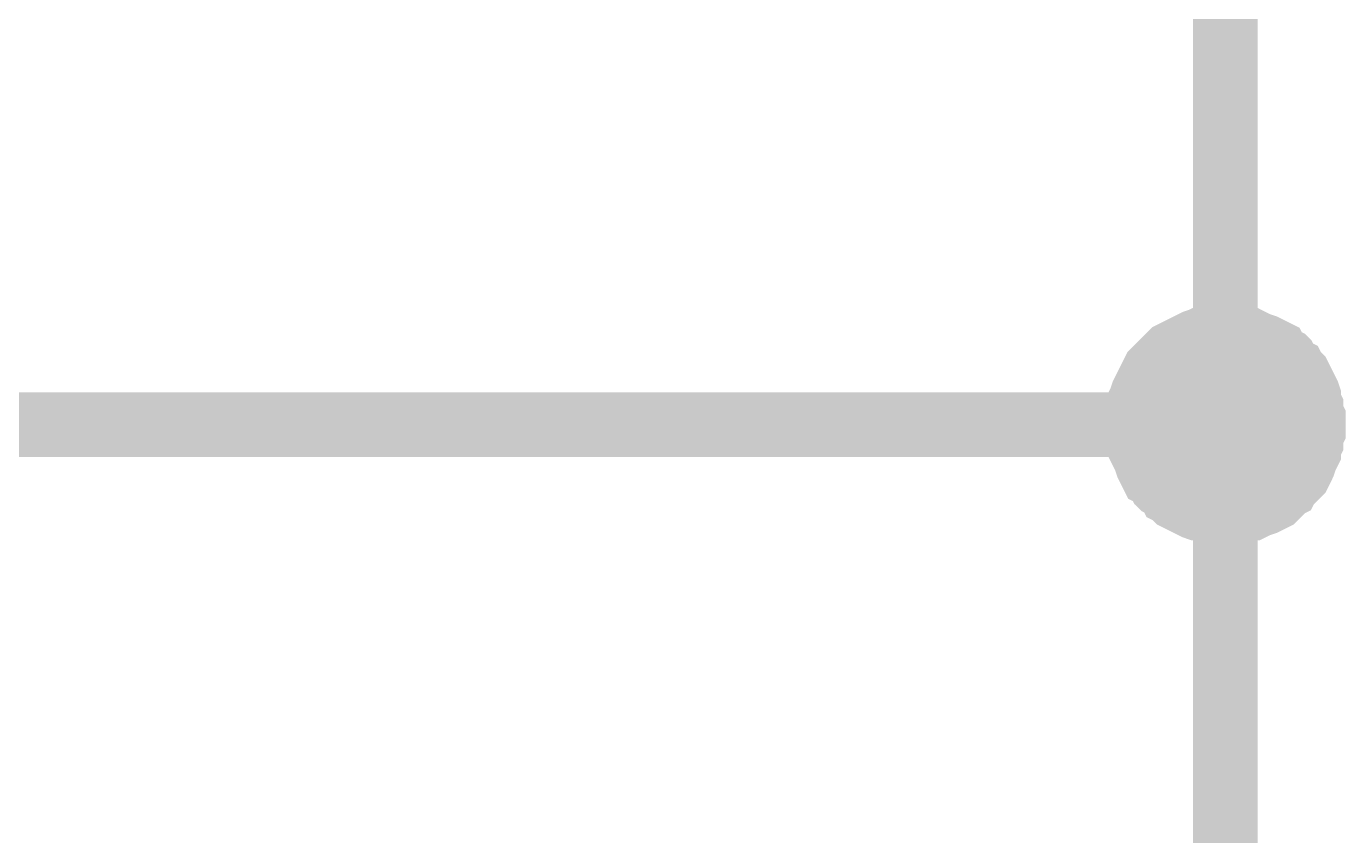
# Model space of a CAD drawing. Header units: millimetres. Extents: x 0 to 594, y 0 to 420.
# Drawn here: x 319.83 to 325.94, y 116.55 to 120.3 of the extents above; entities that cross this region are included whole.
import ezdxf

# ---------------------------------------------------------------- set-up
doc = ezdxf.new("R2010")
doc.units = ezdxf.units.MM
doc.layers.add('Sheet', color=255, linetype='Continuous')

msp = doc.modelspace()

# ---------------------------------------------------------------- linework, layer by layer
at = {"layer": 'Sheet', "color": 0}
for points, const_width in [([(325.3835, 118.4518), (325.3835, 120.9918)], 0.2997), ([(324.8755, 118.4518), (324.8755, 118.4835), (324.8755, 118.5047), (324.8861, 118.5259), (324.8861, 118.5576), (324.8861, 118.5788), (324.8967, 118.5999), (324.9072, 118.6317), (324.9178, 118.6529), (324.9284, 118.674), (324.939, 118.6952), (324.9496, 118.7164), (324.9602, 118.7375), (324.9707, 118.7587), (324.9919, 118.7799), (325.0025, 118.7904), (325.0237, 118.8116), (325.0448, 118.8328), (325.0554, 118.8434), (325.0766, 118.8645), (325.0977, 118.8751), (325.1189, 118.8857), (325.1401, 118.8963), (325.1612, 118.9069), (325.1824, 118.9174), (325.2036, 118.928), (325.2353, 118.9386), (325.2565, 118.9492), (325.2777, 118.9492), (325.3094, 118.9492), (325.3306, 118.9598), (325.3517, 118.9598), (325.3835, 118.9598)], 0.0991), ([(324.8755, 118.4518), (324.8755, 118.4835), (324.8755, 118.5047), (324.8861, 118.5259), (324.8861, 118.5576), (324.8861, 118.5788), (324.8967, 118.5999), (324.9072, 118.6317), (324.9178, 118.6529), (324.9284, 118.674), (324.939, 118.6952), (324.9496, 118.7164), (324.9602, 118.7375), (324.9707, 118.7587), (324.9919, 118.7799), (325.0025, 118.7904), (325.0237, 118.8116), (325.0448, 118.8328), (325.0554, 118.8434), (325.0766, 118.8645), (325.0977, 118.8751), (325.1189, 118.8857), (325.1401, 118.8963), (325.1612, 118.9069), (325.1824, 118.9174), (325.2036, 118.928), (325.2353, 118.9386), (325.2565, 118.9492), (325.2777, 118.9492), (325.3094, 118.9492), (325.3306, 118.9598), (325.3517, 118.9598), (325.3835, 118.9598)], 0.0991), ([(324.8755, 118.4518), (324.8755, 118.4835), (324.8755, 118.5047), (324.8861, 118.5259), (324.8861, 118.5576), (324.8861, 118.5788), (324.8967, 118.5999), (324.9072, 118.6317), (324.9178, 118.6529), (324.9284, 118.674), (324.939, 118.6952), (324.9496, 118.7164), (324.9602, 118.7375), (324.9707, 118.7587), (324.9919, 118.7799), (325.0025, 118.7904), (325.0237, 118.8116), (325.0448, 118.8328), (325.0554, 118.8434), (325.0766, 118.8645), (325.0977, 118.8751), (325.1189, 118.8857), (325.1401, 118.8963), (325.1612, 118.9069), (325.1824, 118.9174), (325.2036, 118.928), (325.2353, 118.9386), (325.2565, 118.9492), (325.2777, 118.9492), (325.3094, 118.9492), (325.3306, 118.9598), (325.3517, 118.9598), (325.3835, 118.9598)], 0.0991), ([(324.8755, 118.4518), (324.8755, 118.4835), (324.8755, 118.5047), (324.8861, 118.5259), (324.8861, 118.5576), (324.8861, 118.5788), (324.8967, 118.5999), (324.9072, 118.6317), (324.9178, 118.6529), (324.9284, 118.674), (324.939, 118.6952), (324.9496, 118.7164), (324.9602, 118.7375), (324.9707, 118.7587), (324.9919, 118.7799), (325.0025, 118.7904), (325.0237, 118.8116), (325.0448, 118.8328), (325.0554, 118.8434), (325.0766, 118.8645), (325.0977, 118.8751), (325.1189, 118.8857), (325.1401, 118.8963), (325.1612, 118.9069), (325.1824, 118.9174), (325.2036, 118.928), (325.2353, 118.9386), (325.2565, 118.9492), (325.2777, 118.9492), (325.3094, 118.9492), (325.3306, 118.9598), (325.3517, 118.9598), (325.3835, 118.9598)], 0.0991), ([(324.8755, 118.4518), (324.8755, 118.4835), (324.8755, 118.5047), (324.8861, 118.5259), (324.8861, 118.5576), (324.8861, 118.5788), (324.8967, 118.5999), (324.9072, 118.6317), (324.9178, 118.6529), (324.9284, 118.674), (324.939, 118.6952), (324.9496, 118.7164), (324.9602, 118.7375), (324.9707, 118.7587), (324.9919, 118.7799), (325.0025, 118.7904), (325.0237, 118.8116), (325.0448, 118.8328), (325.0554, 118.8434), (325.0766, 118.8645), (325.0977, 118.8751), (325.1189, 118.8857), (325.1401, 118.8963), (325.1612, 118.9069), (325.1824, 118.9174), (325.2036, 118.928), (325.2353, 118.9386), (325.2565, 118.9492), (325.2777, 118.9492), (325.3094, 118.9492), (325.3306, 118.9598), (325.3517, 118.9598), (325.3835, 118.9598)], 0.0991), ([(324.8755, 118.4518), (324.8755, 118.4835), (324.8755, 118.5047), (324.8861, 118.5259), (324.8861, 118.5576), (324.8861, 118.5788), (324.8967, 118.5999), (324.9072, 118.6317), (324.9178, 118.6529), (324.9284, 118.674), (324.939, 118.6952), (324.9496, 118.7164), (324.9602, 118.7375), (324.9707, 118.7587), (324.9919, 118.7799), (325.0025, 118.7904), (325.0237, 118.8116), (325.0448, 118.8328), (325.0554, 118.8434), (325.0766, 118.8645), (325.0977, 118.8751), (325.1189, 118.8857), (325.1401, 118.8963), (325.1612, 118.9069), (325.1824, 118.9174), (325.2036, 118.928), (325.2353, 118.9386), (325.2565, 118.9492), (325.2777, 118.9492), (325.3094, 118.9492), (325.3306, 118.9598), (325.3517, 118.9598), (325.3835, 118.9598)], 0.0991), ([(324.8755, 118.4518), (324.8755, 118.4835), (324.8755, 118.5047), (324.8861, 118.5259), (324.8861, 118.5576), (324.8861, 118.5788), (324.8967, 118.5999), (324.9072, 118.6317), (324.9178, 118.6529), (324.9284, 118.674), (324.939, 118.6952), (324.9496, 118.7164), (324.9602, 118.7375), (324.9707, 118.7587), (324.9919, 118.7799), (325.0025, 118.7904), (325.0237, 118.8116), (325.0448, 118.8328), (325.0554, 118.8434), (325.0766, 118.8645), (325.0977, 118.8751), (325.1189, 118.8857), (325.1401, 118.8963), (325.1612, 118.9069), (325.1824, 118.9174), (325.2036, 118.928), (325.2353, 118.9386), (325.2565, 118.9492), (325.2777, 118.9492), (325.3094, 118.9492), (325.3306, 118.9598), (325.3517, 118.9598), (325.3835, 118.9598)], 0.0991), ([(324.8755, 118.4518), (324.8755, 118.4835), (324.8755, 118.5047), (324.8861, 118.5259), (324.8861, 118.5576), (324.8861, 118.5788), (324.8967, 118.5999), (324.9072, 118.6317), (324.9178, 118.6529), (324.9284, 118.674), (324.939, 118.6952), (324.9496, 118.7164), (324.9602, 118.7375), (324.9707, 118.7587), (324.9919, 118.7799), (325.0025, 118.7904), (325.0237, 118.8116), (325.0448, 118.8328), (325.0554, 118.8434), (325.0766, 118.8645), (325.0977, 118.8751), (325.1189, 118.8857), (325.1401, 118.8963), (325.1612, 118.9069), (325.1824, 118.9174), (325.2036, 118.928), (325.2353, 118.9386), (325.2565, 118.9492), (325.2777, 118.9492), (325.3094, 118.9492), (325.3306, 118.9598), (325.3517, 118.9598), (325.3835, 118.9598)], 0.0991), ([(325.3835, 118.9598), (325.3835, 118.9598)], 0.0991), ([(325.3835, 118.9598), (325.4046, 118.9598), (325.4364, 118.9598), (325.4576, 118.9492), (325.4893, 118.9492), (325.5105, 118.9492), (325.5316, 118.9386), (325.5528, 118.928), (325.574, 118.9174), (325.6057, 118.9069), (325.6269, 118.8963), (325.6481, 118.8857), (325.6692, 118.8751), (325.6904, 118.8645), (325.701, 118.8434), (325.7221, 118.8328), (325.7433, 118.8116), (325.7539, 118.7904), (325.7751, 118.7799), (325.7856, 118.7587), (325.8068, 118.7375), (325.8174, 118.7164), (325.828, 118.6952), (325.8385, 118.674), (325.8491, 118.6529), (325.8597, 118.6317), (325.8703, 118.5999), (325.8703, 118.5788), (325.8809, 118.5576), (325.8809, 118.5259), (325.8915, 118.5047), (325.8915, 118.4835), (325.8915, 118.4518)], 0.0991), ([(325.3835, 118.9598), (325.3835, 118.9598)], 0.0991), ([(325.3835, 118.9598), (325.4046, 118.9598), (325.4364, 118.9598), (325.4576, 118.9492), (325.4893, 118.9492), (325.5105, 118.9492), (325.5316, 118.9386), (325.5528, 118.928), (325.574, 118.9174), (325.6057, 118.9069), (325.6269, 118.8963), (325.6481, 118.8857), (325.6692, 118.8751), (325.6904, 118.8645), (325.701, 118.8434), (325.7221, 118.8328), (325.7433, 118.8116), (325.7539, 118.7904), (325.7751, 118.7799), (325.7856, 118.7587), (325.8068, 118.7375), (325.8174, 118.7164), (325.828, 118.6952), (325.8385, 118.674), (325.8491, 118.6529), (325.8597, 118.6317), (325.8703, 118.5999), (325.8703, 118.5788), (325.8809, 118.5576), (325.8809, 118.5259), (325.8915, 118.5047), (325.8915, 118.4835), (325.8915, 118.4518)], 0.0991), ([(325.3835, 118.9598), (325.3835, 118.9598)], 0.0991), ([(325.3835, 118.9598), (325.4046, 118.9598), (325.4364, 118.9598), (325.4576, 118.9492), (325.4893, 118.9492), (325.5105, 118.9492), (325.5316, 118.9386), (325.5528, 118.928), (325.574, 118.9174), (325.6057, 118.9069), (325.6269, 118.8963), (325.6481, 118.8857), (325.6692, 118.8751), (325.6904, 118.8645), (325.701, 118.8434), (325.7221, 118.8328), (325.7433, 118.8116), (325.7539, 118.7904), (325.7751, 118.7799), (325.7856, 118.7587), (325.8068, 118.7375), (325.8174, 118.7164), (325.828, 118.6952), (325.8385, 118.674), (325.8491, 118.6529), (325.8597, 118.6317), (325.8703, 118.5999), (325.8703, 118.5788), (325.8809, 118.5576), (325.8809, 118.5259), (325.8915, 118.5047), (325.8915, 118.4835), (325.8915, 118.4518)], 0.0991), ([(325.3835, 118.9598), (325.3835, 118.9598)], 0.0991), ([(325.3835, 118.9598), (325.4046, 118.9598), (325.4364, 118.9598), (325.4576, 118.9492), (325.4893, 118.9492), (325.5105, 118.9492), (325.5316, 118.9386), (325.5528, 118.928), (325.574, 118.9174), (325.6057, 118.9069), (325.6269, 118.8963), (325.6481, 118.8857), (325.6692, 118.8751), (325.6904, 118.8645), (325.701, 118.8434), (325.7221, 118.8328), (325.7433, 118.8116), (325.7539, 118.7904), (325.7751, 118.7799), (325.7856, 118.7587), (325.8068, 118.7375), (325.8174, 118.7164), (325.828, 118.6952), (325.8385, 118.674), (325.8491, 118.6529), (325.8597, 118.6317), (325.8703, 118.5999), (325.8703, 118.5788), (325.8809, 118.5576), (325.8809, 118.5259), (325.8915, 118.5047), (325.8915, 118.4835), (325.8915, 118.4518)], 0.0991), ([(325.3835, 118.9598), (325.3835, 118.9598)], 0.0991), ([(325.3835, 118.9598), (325.4046, 118.9598), (325.4364, 118.9598), (325.4576, 118.9492), (325.4893, 118.9492), (325.5105, 118.9492), (325.5316, 118.9386), (325.5528, 118.928), (325.574, 118.9174), (325.6057, 118.9069), (325.6269, 118.8963), (325.6481, 118.8857), (325.6692, 118.8751), (325.6904, 118.8645), (325.701, 118.8434), (325.7221, 118.8328), (325.7433, 118.8116), (325.7539, 118.7904), (325.7751, 118.7799), (325.7856, 118.7587), (325.8068, 118.7375), (325.8174, 118.7164), (325.828, 118.6952), (325.8385, 118.674), (325.8491, 118.6529), (325.8597, 118.6317), (325.8703, 118.5999), (325.8703, 118.5788), (325.8809, 118.5576), (325.8809, 118.5259), (325.8915, 118.5047), (325.8915, 118.4835), (325.8915, 118.4518)], 0.0991), ([(325.3835, 118.9598), (325.3835, 118.9598)], 0.0991), ([(325.3835, 118.9598), (325.4046, 118.9598), (325.4364, 118.9598), (325.4576, 118.9492), (325.4893, 118.9492), (325.5105, 118.9492), (325.5316, 118.9386), (325.5528, 118.928), (325.574, 118.9174), (325.6057, 118.9069), (325.6269, 118.8963), (325.6481, 118.8857), (325.6692, 118.8751), (325.6904, 118.8645), (325.701, 118.8434), (325.7221, 118.8328), (325.7433, 118.8116), (325.7539, 118.7904), (325.7751, 118.7799), (325.7856, 118.7587), (325.8068, 118.7375), (325.8174, 118.7164), (325.828, 118.6952), (325.8385, 118.674), (325.8491, 118.6529), (325.8597, 118.6317), (325.8703, 118.5999), (325.8703, 118.5788), (325.8809, 118.5576), (325.8809, 118.5259), (325.8915, 118.5047), (325.8915, 118.4835), (325.8915, 118.4518)], 0.0991), ([(325.3835, 118.9598), (325.3835, 118.9598)], 0.0991), ([(325.3835, 118.9598), (325.4046, 118.9598), (325.4364, 118.9598), (325.4576, 118.9492), (325.4893, 118.9492), (325.5105, 118.9492), (325.5316, 118.9386), (325.5528, 118.928), (325.574, 118.9174), (325.6057, 118.9069), (325.6269, 118.8963), (325.6481, 118.8857), (325.6692, 118.8751), (325.6904, 118.8645), (325.701, 118.8434), (325.7221, 118.8328), (325.7433, 118.8116), (325.7539, 118.7904), (325.7751, 118.7799), (325.7856, 118.7587), (325.8068, 118.7375), (325.8174, 118.7164), (325.828, 118.6952), (325.8385, 118.674), (325.8491, 118.6529), (325.8597, 118.6317), (325.8703, 118.5999), (325.8703, 118.5788), (325.8809, 118.5576), (325.8809, 118.5259), (325.8915, 118.5047), (325.8915, 118.4835), (325.8915, 118.4518)], 0.0991), ([(325.3835, 118.9598), (325.3835, 118.9598)], 0.0991), ([(325.3835, 118.9598), (325.4046, 118.9598), (325.4364, 118.9598), (325.4576, 118.9492), (325.4893, 118.9492), (325.5105, 118.9492), (325.5316, 118.9386), (325.5528, 118.928), (325.574, 118.9174), (325.6057, 118.9069), (325.6269, 118.8963), (325.6481, 118.8857), (325.6692, 118.8751), (325.6904, 118.8645), (325.701, 118.8434), (325.7221, 118.8328), (325.7433, 118.8116), (325.7539, 118.7904), (325.7751, 118.7799), (325.7856, 118.7587), (325.8068, 118.7375), (325.8174, 118.7164), (325.828, 118.6952), (325.8385, 118.674), (325.8491, 118.6529), (325.8597, 118.6317), (325.8703, 118.5999), (325.8703, 118.5788), (325.8809, 118.5576), (325.8809, 118.5259), (325.8915, 118.5047), (325.8915, 118.4835), (325.8915, 118.4518)], 0.0991), ([(314.7582, 118.4518), (322.3779, 118.4518)], 0.2997), ([(322.3779, 118.4518), (325.3835, 118.4518), (325.3835, 115.9117)], 0.2997), ([(325.3835, 117.9438), (325.3517, 117.9438), (325.3306, 117.9438), (325.3094, 117.9543), (325.2777, 117.9543), (325.2565, 117.9649), (325.2353, 117.9649), (325.2036, 117.9755), (325.1824, 117.9861), (325.1612, 117.9967), (325.1401, 118.0073), (325.1189, 118.0178), (325.0977, 118.0284), (325.0766, 118.0496), (325.0554, 118.0602), (325.0448, 118.0813), (325.0237, 118.0919), (325.0025, 118.1131), (324.9919, 118.1343), (324.9707, 118.1448), (324.9602, 118.166), (324.9496, 118.1872), (324.939, 118.2083), (324.9284, 118.2295), (324.9178, 118.2613), (324.9072, 118.2824), (324.8967, 118.3036), (324.8861, 118.3248), (324.8861, 118.3459), (324.8861, 118.3777), (324.8755, 118.3989), (324.8755, 118.4306), (324.8755, 118.4518)], 0.0991), ([(324.8755, 118.4518), (324.8755, 118.4518)], 0.0991), ([(325.3835, 117.9438), (325.3517, 117.9438), (325.3306, 117.9438), (325.3094, 117.9543), (325.2777, 117.9543), (325.2565, 117.9649), (325.2353, 117.9649), (325.2036, 117.9755), (325.1824, 117.9861), (325.1612, 117.9967), (325.1401, 118.0073), (325.1189, 118.0178), (325.0977, 118.0284), (325.0766, 118.0496), (325.0554, 118.0602), (325.0448, 118.0813), (325.0237, 118.0919), (325.0025, 118.1131), (324.9919, 118.1343), (324.9707, 118.1448), (324.9602, 118.166), (324.9496, 118.1872), (324.939, 118.2083), (324.9284, 118.2295), (324.9178, 118.2613), (324.9072, 118.2824), (324.8967, 118.3036), (324.8861, 118.3248), (324.8861, 118.3459), (324.8861, 118.3777), (324.8755, 118.3989), (324.8755, 118.4306), (324.8755, 118.4518)], 0.0991), ([(324.8755, 118.4518), (324.8755, 118.4518)], 0.0991), ([(325.3835, 117.9438), (325.3517, 117.9438), (325.3306, 117.9438), (325.3094, 117.9543), (325.2777, 117.9543), (325.2565, 117.9649), (325.2353, 117.9649), (325.2036, 117.9755), (325.1824, 117.9861), (325.1612, 117.9967), (325.1401, 118.0073), (325.1189, 118.0178), (325.0977, 118.0284), (325.0766, 118.0496), (325.0554, 118.0602), (325.0448, 118.0813), (325.0237, 118.0919), (325.0025, 118.1131), (324.9919, 118.1343), (324.9707, 118.1448), (324.9602, 118.166), (324.9496, 118.1872), (324.939, 118.2083), (324.9284, 118.2295), (324.9178, 118.2613), (324.9072, 118.2824), (324.8967, 118.3036), (324.8861, 118.3248), (324.8861, 118.3459), (324.8861, 118.3777), (324.8755, 118.3989), (324.8755, 118.4306), (324.8755, 118.4518)], 0.0991), ([(324.8755, 118.4518), (324.8755, 118.4518)], 0.0991), ([(325.3835, 117.9438), (325.3517, 117.9438), (325.3306, 117.9438), (325.3094, 117.9543), (325.2777, 117.9543), (325.2565, 117.9649), (325.2353, 117.9649), (325.2036, 117.9755), (325.1824, 117.9861), (325.1612, 117.9967), (325.1401, 118.0073), (325.1189, 118.0178), (325.0977, 118.0284), (325.0766, 118.0496), (325.0554, 118.0602), (325.0448, 118.0813), (325.0237, 118.0919), (325.0025, 118.1131), (324.9919, 118.1343), (324.9707, 118.1448), (324.9602, 118.166), (324.9496, 118.1872), (324.939, 118.2083), (324.9284, 118.2295), (324.9178, 118.2613), (324.9072, 118.2824), (324.8967, 118.3036), (324.8861, 118.3248), (324.8861, 118.3459), (324.8861, 118.3777), (324.8755, 118.3989), (324.8755, 118.4306), (324.8755, 118.4518)], 0.0991), ([(324.8755, 118.4518), (324.8755, 118.4518)], 0.0991), ([(325.3835, 117.9438), (325.3517, 117.9438), (325.3306, 117.9438), (325.3094, 117.9543), (325.2777, 117.9543), (325.2565, 117.9649), (325.2353, 117.9649), (325.2036, 117.9755), (325.1824, 117.9861), (325.1612, 117.9967), (325.1401, 118.0073), (325.1189, 118.0178), (325.0977, 118.0284), (325.0766, 118.0496), (325.0554, 118.0602), (325.0448, 118.0813), (325.0237, 118.0919), (325.0025, 118.1131), (324.9919, 118.1343), (324.9707, 118.1448), (324.9602, 118.166), (324.9496, 118.1872), (324.939, 118.2083), (324.9284, 118.2295), (324.9178, 118.2613), (324.9072, 118.2824), (324.8967, 118.3036), (324.8861, 118.3248), (324.8861, 118.3459), (324.8861, 118.3777), (324.8755, 118.3989), (324.8755, 118.4306), (324.8755, 118.4518)], 0.0991), ([(324.8755, 118.4518), (324.8755, 118.4518)], 0.0991), ([(325.3835, 117.9438), (325.3517, 117.9438), (325.3306, 117.9438), (325.3094, 117.9543), (325.2777, 117.9543), (325.2565, 117.9649), (325.2353, 117.9649), (325.2036, 117.9755), (325.1824, 117.9861), (325.1612, 117.9967), (325.1401, 118.0073), (325.1189, 118.0178), (325.0977, 118.0284), (325.0766, 118.0496), (325.0554, 118.0602), (325.0448, 118.0813), (325.0237, 118.0919), (325.0025, 118.1131), (324.9919, 118.1343), (324.9707, 118.1448), (324.9602, 118.166), (324.9496, 118.1872), (324.939, 118.2083), (324.9284, 118.2295), (324.9178, 118.2613), (324.9072, 118.2824), (324.8967, 118.3036), (324.8861, 118.3248), (324.8861, 118.3459), (324.8861, 118.3777), (324.8755, 118.3989), (324.8755, 118.4306), (324.8755, 118.4518)], 0.0991), ([(324.8755, 118.4518), (324.8755, 118.4518)], 0.0991), ([(325.3835, 117.9438), (325.3517, 117.9438), (325.3306, 117.9438), (325.3094, 117.9543), (325.2777, 117.9543), (325.2565, 117.9649), (325.2353, 117.9649), (325.2036, 117.9755), (325.1824, 117.9861), (325.1612, 117.9967), (325.1401, 118.0073), (325.1189, 118.0178), (325.0977, 118.0284), (325.0766, 118.0496), (325.0554, 118.0602), (325.0448, 118.0813), (325.0237, 118.0919), (325.0025, 118.1131), (324.9919, 118.1343), (324.9707, 118.1448), (324.9602, 118.166), (324.9496, 118.1872), (324.939, 118.2083), (324.9284, 118.2295), (324.9178, 118.2613), (324.9072, 118.2824), (324.8967, 118.3036), (324.8861, 118.3248), (324.8861, 118.3459), (324.8861, 118.3777), (324.8755, 118.3989), (324.8755, 118.4306), (324.8755, 118.4518)], 0.0991), ([(324.8755, 118.4518), (324.8755, 118.4518)], 0.0991), ([(325.3835, 117.9438), (325.3517, 117.9438), (325.3306, 117.9438), (325.3094, 117.9543), (325.2777, 117.9543), (325.2565, 117.9649), (325.2353, 117.9649), (325.2036, 117.9755), (325.1824, 117.9861), (325.1612, 117.9967), (325.1401, 118.0073), (325.1189, 118.0178), (325.0977, 118.0284), (325.0766, 118.0496), (325.0554, 118.0602), (325.0448, 118.0813), (325.0237, 118.0919), (325.0025, 118.1131), (324.9919, 118.1343), (324.9707, 118.1448), (324.9602, 118.166), (324.9496, 118.1872), (324.939, 118.2083), (324.9284, 118.2295), (324.9178, 118.2613), (324.9072, 118.2824), (324.8967, 118.3036), (324.8861, 118.3248), (324.8861, 118.3459), (324.8861, 118.3777), (324.8755, 118.3989), (324.8755, 118.4306), (324.8755, 118.4518)], 0.0991), ([(324.8755, 118.4518), (324.8755, 118.4518)], 0.0991), ([(325.8915, 118.4518), (325.8915, 118.4306), (325.8915, 118.3989), (325.8809, 118.3777), (325.8809, 118.3459), (325.8703, 118.3248), (325.8703, 118.3036), (325.8597, 118.2824), (325.8491, 118.2613), (325.8385, 118.2295), (325.828, 118.2083), (325.8174, 118.1872), (325.8068, 118.166), (325.7856, 118.1448), (325.7751, 118.1343), (325.7539, 118.1131), (325.7433, 118.0919), (325.7221, 118.0813), (325.701, 118.0602), (325.6904, 118.0496), (325.6692, 118.0284), (325.6481, 118.0178), (325.6269, 118.0073), (325.6057, 117.9967), (325.574, 117.9861), (325.5528, 117.9755), (325.5316, 117.9649), (325.5105, 117.9649), (325.4893, 117.9543), (325.4576, 117.9543), (325.4364, 117.9438), (325.4046, 117.9438), (325.3835, 117.9438)], 0.0991), ([(325.8915, 118.4518), (325.8915, 118.4306), (325.8915, 118.3989), (325.8809, 118.3777), (325.8809, 118.3459), (325.8703, 118.3248), (325.8703, 118.3036), (325.8597, 118.2824), (325.8491, 118.2613), (325.8385, 118.2295), (325.828, 118.2083), (325.8174, 118.1872), (325.8068, 118.166), (325.7856, 118.1448), (325.7751, 118.1343), (325.7539, 118.1131), (325.7433, 118.0919), (325.7221, 118.0813), (325.701, 118.0602), (325.6904, 118.0496), (325.6692, 118.0284), (325.6481, 118.0178), (325.6269, 118.0073), (325.6057, 117.9967), (325.574, 117.9861), (325.5528, 117.9755), (325.5316, 117.9649), (325.5105, 117.9649), (325.4893, 117.9543), (325.4576, 117.9543), (325.4364, 117.9438), (325.4046, 117.9438), (325.3835, 117.9438)], 0.0991), ([(325.8915, 118.4518), (325.8915, 118.4306), (325.8915, 118.3989), (325.8809, 118.3777), (325.8809, 118.3459), (325.8703, 118.3248), (325.8703, 118.3036), (325.8597, 118.2824), (325.8491, 118.2613), (325.8385, 118.2295), (325.828, 118.2083), (325.8174, 118.1872), (325.8068, 118.166), (325.7856, 118.1448), (325.7751, 118.1343), (325.7539, 118.1131), (325.7433, 118.0919), (325.7221, 118.0813), (325.701, 118.0602), (325.6904, 118.0496), (325.6692, 118.0284), (325.6481, 118.0178), (325.6269, 118.0073), (325.6057, 117.9967), (325.574, 117.9861), (325.5528, 117.9755), (325.5316, 117.9649), (325.5105, 117.9649), (325.4893, 117.9543), (325.4576, 117.9543), (325.4364, 117.9438), (325.4046, 117.9438), (325.3835, 117.9438)], 0.0991), ([(325.8915, 118.4518), (325.8915, 118.4306), (325.8915, 118.3989), (325.8809, 118.3777), (325.8809, 118.3459), (325.8703, 118.3248), (325.8703, 118.3036), (325.8597, 118.2824), (325.8491, 118.2613), (325.8385, 118.2295), (325.828, 118.2083), (325.8174, 118.1872), (325.8068, 118.166), (325.7856, 118.1448), (325.7751, 118.1343), (325.7539, 118.1131), (325.7433, 118.0919), (325.7221, 118.0813), (325.701, 118.0602), (325.6904, 118.0496), (325.6692, 118.0284), (325.6481, 118.0178), (325.6269, 118.0073), (325.6057, 117.9967), (325.574, 117.9861), (325.5528, 117.9755), (325.5316, 117.9649), (325.5105, 117.9649), (325.4893, 117.9543), (325.4576, 117.9543), (325.4364, 117.9438), (325.4046, 117.9438), (325.3835, 117.9438)], 0.0991), ([(325.8915, 118.4518), (325.8915, 118.4306), (325.8915, 118.3989), (325.8809, 118.3777), (325.8809, 118.3459), (325.8703, 118.3248), (325.8703, 118.3036), (325.8597, 118.2824), (325.8491, 118.2613), (325.8385, 118.2295), (325.828, 118.2083), (325.8174, 118.1872), (325.8068, 118.166), (325.7856, 118.1448), (325.7751, 118.1343), (325.7539, 118.1131), (325.7433, 118.0919), (325.7221, 118.0813), (325.701, 118.0602), (325.6904, 118.0496), (325.6692, 118.0284), (325.6481, 118.0178), (325.6269, 118.0073), (325.6057, 117.9967), (325.574, 117.9861), (325.5528, 117.9755), (325.5316, 117.9649), (325.5105, 117.9649), (325.4893, 117.9543), (325.4576, 117.9543), (325.4364, 117.9438), (325.4046, 117.9438), (325.3835, 117.9438)], 0.0991), ([(325.8915, 118.4518), (325.8915, 118.4306), (325.8915, 118.3989), (325.8809, 118.3777), (325.8809, 118.3459), (325.8703, 118.3248), (325.8703, 118.3036), (325.8597, 118.2824), (325.8491, 118.2613), (325.8385, 118.2295), (325.828, 118.2083), (325.8174, 118.1872), (325.8068, 118.166), (325.7856, 118.1448), (325.7751, 118.1343), (325.7539, 118.1131), (325.7433, 118.0919), (325.7221, 118.0813), (325.701, 118.0602), (325.6904, 118.0496), (325.6692, 118.0284), (325.6481, 118.0178), (325.6269, 118.0073), (325.6057, 117.9967), (325.574, 117.9861), (325.5528, 117.9755), (325.5316, 117.9649), (325.5105, 117.9649), (325.4893, 117.9543), (325.4576, 117.9543), (325.4364, 117.9438), (325.4046, 117.9438), (325.3835, 117.9438)], 0.0991), ([(325.8915, 118.4518), (325.8915, 118.4306), (325.8915, 118.3989), (325.8809, 118.3777), (325.8809, 118.3459), (325.8703, 118.3248), (325.8703, 118.3036), (325.8597, 118.2824), (325.8491, 118.2613), (325.8385, 118.2295), (325.828, 118.2083), (325.8174, 118.1872), (325.8068, 118.166), (325.7856, 118.1448), (325.7751, 118.1343), (325.7539, 118.1131), (325.7433, 118.0919), (325.7221, 118.0813), (325.701, 118.0602), (325.6904, 118.0496), (325.6692, 118.0284), (325.6481, 118.0178), (325.6269, 118.0073), (325.6057, 117.9967), (325.574, 117.9861), (325.5528, 117.9755), (325.5316, 117.9649), (325.5105, 117.9649), (325.4893, 117.9543), (325.4576, 117.9543), (325.4364, 117.9438), (325.4046, 117.9438), (325.3835, 117.9438)], 0.0991), ([(325.8915, 118.4518), (325.8915, 118.4306), (325.8915, 118.3989), (325.8809, 118.3777), (325.8809, 118.3459), (325.8703, 118.3248), (325.8703, 118.3036), (325.8597, 118.2824), (325.8491, 118.2613), (325.8385, 118.2295), (325.828, 118.2083), (325.8174, 118.1872), (325.8068, 118.166), (325.7856, 118.1448), (325.7751, 118.1343), (325.7539, 118.1131), (325.7433, 118.0919), (325.7221, 118.0813), (325.701, 118.0602), (325.6904, 118.0496), (325.6692, 118.0284), (325.6481, 118.0178), (325.6269, 118.0073), (325.6057, 117.9967), (325.574, 117.9861), (325.5528, 117.9755), (325.5316, 117.9649), (325.5105, 117.9649), (325.4893, 117.9543), (325.4576, 117.9543), (325.4364, 117.9438), (325.4046, 117.9438), (325.3835, 117.9438)], 0.0991), ([(325.8915, 118.4518), (325.8915, 118.4518), (325.8915, 118.4518), (325.8915, 118.4518), (325.8915, 118.4518), (325.8915, 118.4518), (325.8915, 118.4518), (325.8915, 118.4518), (325.8915, 118.4518), (325.8915, 118.4518), (325.8915, 118.4518), (325.8915, 118.4518), (325.8915, 118.4518), (325.8915, 118.4518), (325.8915, 118.4518), (325.8915, 118.4518), (325.8915, 118.4518), (325.8915, 118.4518), (325.8915, 118.4518), (325.8915, 118.4518), (325.8915, 118.4518), (325.8915, 118.4518), (325.8915, 118.4518), (325.8915, 118.4518), (325.8915, 118.4518), (325.8915, 118.4518), (325.8915, 118.4518), (325.8915, 118.4518), (325.8915, 118.4518), (325.8915, 118.4518), (325.8915, 118.4518), (325.8915, 118.4518), (325.8915, 118.4518)], 0.0991), ([(325.8915, 118.4518), (325.8915, 118.4518)], 0.0991), ([(325.8915, 118.4518), (325.8915, 118.4518), (325.8915, 118.4518), (325.8915, 118.4518), (325.8915, 118.4518), (325.8915, 118.4518), (325.8915, 118.4518), (325.8915, 118.4518), (325.8915, 118.4518), (325.8915, 118.4518), (325.8915, 118.4518), (325.8915, 118.4518), (325.8915, 118.4518), (325.8915, 118.4518), (325.8915, 118.4518), (325.8915, 118.4518), (325.8915, 118.4518), (325.8915, 118.4518), (325.8915, 118.4518), (325.8915, 118.4518), (325.8915, 118.4518), (325.8915, 118.4518), (325.8915, 118.4518), (325.8915, 118.4518), (325.8915, 118.4518), (325.8915, 118.4518), (325.8915, 118.4518), (325.8915, 118.4518), (325.8915, 118.4518), (325.8915, 118.4518), (325.8915, 118.4518), (325.8915, 118.4518), (325.8915, 118.4518)], 0.0991), ([(325.8915, 118.4518), (325.8915, 118.4518)], 0.0991), ([(325.8915, 118.4518), (325.8915, 118.4518), (325.8915, 118.4518), (325.8915, 118.4518), (325.8915, 118.4518), (325.8915, 118.4518), (325.8915, 118.4518), (325.8915, 118.4518), (325.8915, 118.4518), (325.8915, 118.4518), (325.8915, 118.4518), (325.8915, 118.4518), (325.8915, 118.4518), (325.8915, 118.4518), (325.8915, 118.4518), (325.8915, 118.4518), (325.8915, 118.4518), (325.8915, 118.4518), (325.8915, 118.4518), (325.8915, 118.4518), (325.8915, 118.4518), (325.8915, 118.4518), (325.8915, 118.4518), (325.8915, 118.4518), (325.8915, 118.4518), (325.8915, 118.4518), (325.8915, 118.4518), (325.8915, 118.4518), (325.8915, 118.4518), (325.8915, 118.4518), (325.8915, 118.4518), (325.8915, 118.4518), (325.8915, 118.4518)], 0.0991), ([(325.8915, 118.4518), (325.8915, 118.4518)], 0.0991), ([(325.8915, 118.4518), (325.8915, 118.4518), (325.8915, 118.4518), (325.8915, 118.4518), (325.8915, 118.4518), (325.8915, 118.4518), (325.8915, 118.4518), (325.8915, 118.4518), (325.8915, 118.4518), (325.8915, 118.4518), (325.8915, 118.4518), (325.8915, 118.4518), (325.8915, 118.4518), (325.8915, 118.4518), (325.8915, 118.4518), (325.8915, 118.4518), (325.8915, 118.4518), (325.8915, 118.4518), (325.8915, 118.4518), (325.8915, 118.4518), (325.8915, 118.4518), (325.8915, 118.4518), (325.8915, 118.4518), (325.8915, 118.4518), (325.8915, 118.4518), (325.8915, 118.4518), (325.8915, 118.4518), (325.8915, 118.4518), (325.8915, 118.4518), (325.8915, 118.4518), (325.8915, 118.4518), (325.8915, 118.4518), (325.8915, 118.4518)], 0.0991), ([(325.8915, 118.4518), (325.8915, 118.4518)], 0.0991), ([(325.8915, 118.4518), (325.8915, 118.4518), (325.8915, 118.4518), (325.8915, 118.4518), (325.8915, 118.4518), (325.8915, 118.4518), (325.8915, 118.4518), (325.8915, 118.4518), (325.8915, 118.4518), (325.8915, 118.4518), (325.8915, 118.4518), (325.8915, 118.4518), (325.8915, 118.4518), (325.8915, 118.4518), (325.8915, 118.4518), (325.8915, 118.4518), (325.8915, 118.4518), (325.8915, 118.4518), (325.8915, 118.4518), (325.8915, 118.4518), (325.8915, 118.4518), (325.8915, 118.4518), (325.8915, 118.4518), (325.8915, 118.4518), (325.8915, 118.4518), (325.8915, 118.4518), (325.8915, 118.4518), (325.8915, 118.4518), (325.8915, 118.4518), (325.8915, 118.4518), (325.8915, 118.4518), (325.8915, 118.4518), (325.8915, 118.4518)], 0.0991), ([(325.8915, 118.4518), (325.8915, 118.4518)], 0.0991), ([(325.8915, 118.4518), (325.8915, 118.4518), (325.8915, 118.4518), (325.8915, 118.4518), (325.8915, 118.4518), (325.8915, 118.4518), (325.8915, 118.4518), (325.8915, 118.4518), (325.8915, 118.4518), (325.8915, 118.4518), (325.8915, 118.4518), (325.8915, 118.4518), (325.8915, 118.4518), (325.8915, 118.4518), (325.8915, 118.4518), (325.8915, 118.4518), (325.8915, 118.4518), (325.8915, 118.4518), (325.8915, 118.4518), (325.8915, 118.4518), (325.8915, 118.4518), (325.8915, 118.4518), (325.8915, 118.4518), (325.8915, 118.4518), (325.8915, 118.4518), (325.8915, 118.4518), (325.8915, 118.4518), (325.8915, 118.4518), (325.8915, 118.4518), (325.8915, 118.4518), (325.8915, 118.4518), (325.8915, 118.4518), (325.8915, 118.4518)], 0.0991), ([(325.8915, 118.4518), (325.8915, 118.4518)], 0.0991), ([(325.8915, 118.4518), (325.8915, 118.4518), (325.8915, 118.4518), (325.8915, 118.4518), (325.8915, 118.4518), (325.8915, 118.4518), (325.8915, 118.4518), (325.8915, 118.4518), (325.8915, 118.4518), (325.8915, 118.4518), (325.8915, 118.4518), (325.8915, 118.4518), (325.8915, 118.4518), (325.8915, 118.4518), (325.8915, 118.4518), (325.8915, 118.4518), (325.8915, 118.4518), (325.8915, 118.4518), (325.8915, 118.4518), (325.8915, 118.4518), (325.8915, 118.4518), (325.8915, 118.4518), (325.8915, 118.4518), (325.8915, 118.4518), (325.8915, 118.4518), (325.8915, 118.4518), (325.8915, 118.4518), (325.8915, 118.4518), (325.8915, 118.4518), (325.8915, 118.4518), (325.8915, 118.4518), (325.8915, 118.4518), (325.8915, 118.4518)], 0.0991), ([(325.8915, 118.4518), (325.8915, 118.4518)], 0.0991), ([(325.8915, 118.4518), (325.8915, 118.4518), (325.8915, 118.4518), (325.8915, 118.4518), (325.8915, 118.4518), (325.8915, 118.4518), (325.8915, 118.4518), (325.8915, 118.4518), (325.8915, 118.4518), (325.8915, 118.4518), (325.8915, 118.4518), (325.8915, 118.4518), (325.8915, 118.4518), (325.8915, 118.4518), (325.8915, 118.4518), (325.8915, 118.4518), (325.8915, 118.4518), (325.8915, 118.4518), (325.8915, 118.4518), (325.8915, 118.4518), (325.8915, 118.4518), (325.8915, 118.4518), (325.8915, 118.4518), (325.8915, 118.4518), (325.8915, 118.4518), (325.8915, 118.4518), (325.8915, 118.4518), (325.8915, 118.4518), (325.8915, 118.4518), (325.8915, 118.4518), (325.8915, 118.4518), (325.8915, 118.4518), (325.8915, 118.4518)], 0.0991), ([(325.8915, 118.4518), (325.8915, 118.4518)], 0.0991)]:
    msp.add_lwpolyline(points, dxfattribs=dict(at, const_width=const_width))
at = {"layer": 'Sheet', "color": 0, "const_width": 0.508}
msp.add_lwpolyline([(325.1256, 118.4601, 1), (325.6336, 118.4601, 1)], format="xyb", close=True, dxfattribs=at)

doc.saveas('drawing.dxf')
